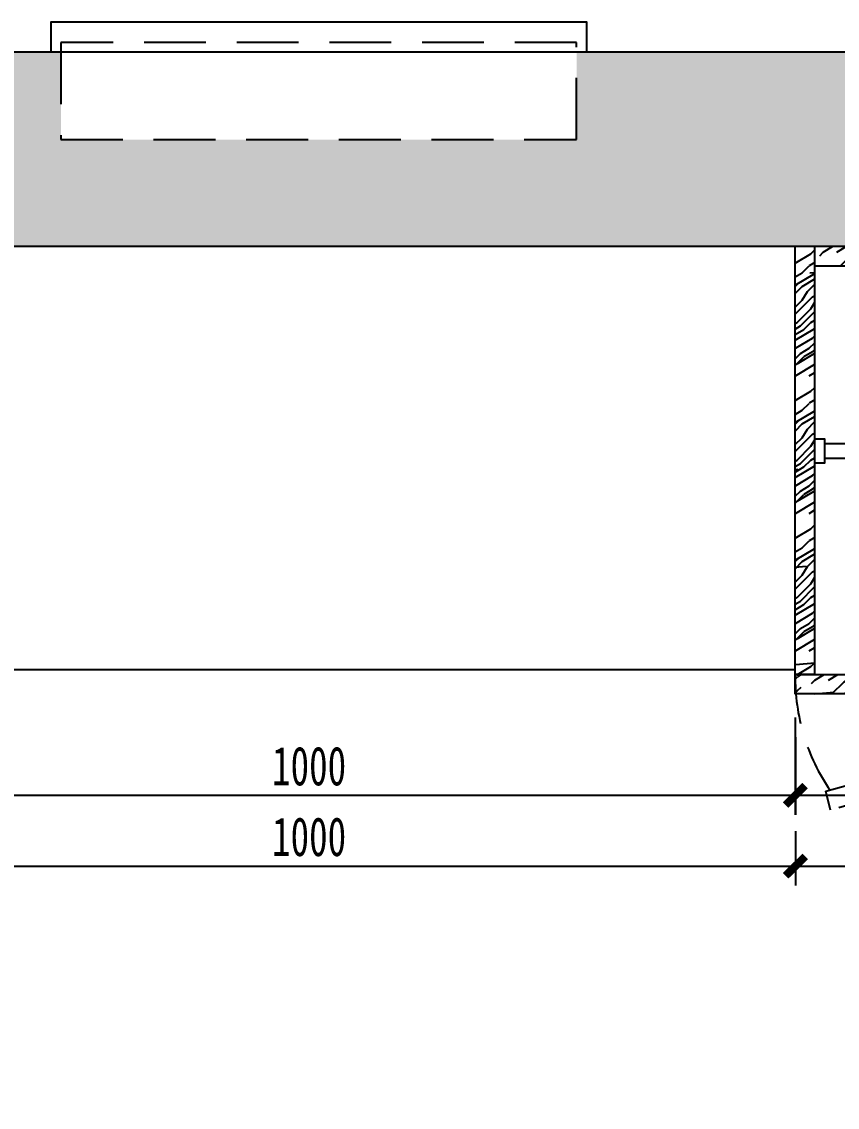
# Model space of a CAD drawing. Header units: millimetres. Extents: x 3111864 to 3154170, y -3068724 to -3044687.
# Drawn here: x 3129841 to 3130679, y -3053292 to -3052176 of the extents above; entities that cross this region are included whole.
import ezdxf

# ---------------------------------------------------------------- set-up
doc = ezdxf.new("R2010")
doc.units = ezdxf.units.MM
doc.header["$LTSCALE"] = 500
doc.header["$MEASUREMENT"] = 0
doc.header["$PDMODE"] = 2
doc.linetypes.add('DASHED', pattern=[19.049999999999997, 12.7, -6.35])
doc.layers.get('0').update_dxf_attribs({"linetype": 'CONTINUOUS'})
doc.layers.get('DEFPOINTS').update_dxf_attribs({"linetype": 'CONTINUOUS'})
for name, color, linetype in [('A-土建墙（含管井、立管）', 6, 'CONTINUOUS'), ('D-节点填充', 250, 'CONTINUOUS'), ('D-节点尺寸', 5, 'CONTINUOUS'), ('D-造型细线', 146, 'CONTINUOUS'), ('E-立面填充', 250, 'CONTINUOUS'), ('P-活动家具', 146, 'CONTINUOUS')]:
    doc.layers.add(name, color=color, linetype=linetype)
doc.styles.add('DIM', font='SimSun.ttf', dxfattribs={"width": 0.7})
doc.dimstyles.new('20', dxfattribs={"dimscale": 20, "dimtxt": 2, "dimasz": 1, "dimexe": 1, "dimexo": 1, "dimgap": 0.5, "dimtad": 1, "dimdec": 0, "dimzin": 0, "dimdsep": 46, "dimtxsty": 'DIM', "dimblk": 'ARCHTICK', "dimcen": 0, "dimclrd": 5, "dimclre": 5, "dimclrt": 35, "dimadec": 0, "dimazin": 0, "dimtfac": 0.5, "dimtdec": 0, "dimtix": 1, "dimtmove": 2, "dimatfit": 2, "dimldrblk": 'A', "dimfxl": 0, "dimtolj": 1, "dimtzin": 0, "dimlwd": -1, "dimlwe": -1, "dimarcsym": 0})

# ---------------------------------------------------------------- blocks, each defined once
blk = doc.blocks.new('_ArchTick')
at = {"color": 0, "linetype": 'ByBlock', "const_width": 0.4}
blk.add_lwpolyline([(-0.5, -0.5), (0.5, 0.5)], dxfattribs=at)
blk = doc.blocks.new('*D938')
at = {"layer": 'D-节点尺寸', "color": 5, "ltscale": 0.15}
for p, q in [((3130635.983907571, -3052891.089244126), (3130635.983907571, -3052991.089244126)), ((3131096.491958571, -3052891.089244126), (3131096.491958571, -3052991.089244126)), ((3131096.491958571, -3052971.089244126), (3130635.983907571, -3052971.089244126))]:
    blk.add_line(p, q, dxfattribs=at)
at = {"layer": 'DEFPOINTS', "color": 0, "ltscale": 0.15}
for p in [(3130635.983907571, -3052846.789244127), (3131096.491958571, -3052846.78924413), (3130635.983907571, -3052971.089244126)]:
    blk.add_point(p, dxfattribs=at)
at = {"layer": 'D-节点尺寸', "color": 5, "ltscale": 0.15, "xscale": 20, "yscale": 20, "zscale": 20, "rotation": 180}
blk.add_blockref('_ArchTick', (3130635.983907571, -3052971.089244126), dxfattribs=at)
at = {"layer": 'D-节点尺寸', "color": 5, "ltscale": 0.15, "xscale": 20, "yscale": 20, "zscale": 20}
blk.add_blockref('_ArchTick', (3131096.491958571, -3052971.089244126), dxfattribs=at)
at = {"layer": 'D-节点尺寸', "color": 35, "ltscale": 0.15, "insert": (3130866.23793307, -3052941.089244126), "char_height": 40, "attachment_point": 5, "style": 'DIM'}
blk.add_mtext('\\A1;480', dxfattribs=at)
blk = doc.blocks.new('A')
for p, q in [((-1.435067392276323, 1.147654099946521), (-1.089590771724033, 1.437450103912851)), ((-1.435067392276323, 1.147654099946521), (-0.3688396396728422, 0)), ((-1.089590771724033, 1.437450103912851), (0, 0)), ((-0.3688396396728422, 3.638e-12), (-2.127066897330223, 0)), ((-1.435067392276323, -1.147654099946521), (-0.3688396396728422, 0)), ((-1.089590771724033, -1.437450103912851), (0, 0)), ((-1.435067392276323, -1.147654099946521), (-1.089590771724033, -1.437450103912851))]:
    blk.add_line(p, q)
for points in [[(-1.435067392276323, 1.147654099946521), (-1.089590771724033, 1.437450103912851), (-0.3688396396728422, 0), (0, 0)], [(-1.435067392276323, -1.147654099946521), (-1.089590771724033, -1.437450103912851), (-0.3688396396728422, 0), (0, 0)]]:
    blk.add_solid(points)
blk = doc.blocks.new('*D1024')
at = {"layer": 'D-节点尺寸', "color": 5, "ltscale": 0.15}
for p, q in [((3129636.491958564, -3052891.089244126), (3129636.491958564, -3052991.089244126)), ((3130636.083907571, -3052911.089244126), (3130636.083907571, -3052991.089244126)), ((3130636.083907571, -3052971.089244126), (3129636.491958564, -3052971.089244126))]:
    blk.add_line(p, q, dxfattribs=at)
at = {"layer": 'DEFPOINTS', "color": 0, "ltscale": 0.15}
for p in [(3129636.491958564, -3052846.823949705), (3130636.083907571, -3052891.089244126), (3129636.491958564, -3052971.089244126)]:
    blk.add_point(p, dxfattribs=at)
at = {"layer": 'D-节点尺寸', "color": 5, "ltscale": 0.15, "xscale": 20, "yscale": 20, "zscale": 20, "rotation": 180}
blk.add_blockref('_ArchTick', (3129636.491958564, -3052971.089244126), dxfattribs=at)
at = {"layer": 'D-节点尺寸', "color": 5, "ltscale": 0.15, "xscale": 20, "yscale": 20, "zscale": 20}
blk.add_blockref('_ArchTick', (3130636.083907571, -3052971.089244126), dxfattribs=at)
at = {"layer": 'D-节点尺寸', "color": 35, "ltscale": 0.15, "insert": (3130136.287933067, -3052941.089244126), "char_height": 40, "attachment_point": 5, "style": 'DIM'}
blk.add_mtext('\\A1;1000', dxfattribs=at)
blk = doc.blocks.new('*D946')
at = {"layer": 'D-节点尺寸', "color": 5, "ltscale": 0.15}
for p, q in [((3129636.491958565, -3053007.804195075), (3129636.491958565, -3053063.775076963)), ((3130636.083907571, -3053007.804195075), (3130636.083907571, -3053063.775076963)), ((3129636.491958565, -3053043.775076963), (3130636.083907571, -3053043.775076963))]:
    blk.add_line(p, q, dxfattribs=at)
at = {"layer": 'DEFPOINTS', "color": 0, "ltscale": 0.15}
for p in [(3129636.491958565, -3052987.804195075), (3130636.083907571, -3052987.804195075), (3130636.083907571, -3053043.775076963)]:
    blk.add_point(p, dxfattribs=at)
at = {"layer": 'D-节点尺寸', "color": 5, "ltscale": 0.15, "xscale": 20, "yscale": 20, "zscale": 20, "rotation": 180}
blk.add_blockref('_ArchTick', (3129636.491958565, -3053043.775076963), dxfattribs=at)
at = {"layer": 'D-节点尺寸', "color": 5, "ltscale": 0.15, "xscale": 20, "yscale": 20, "zscale": 20}
blk.add_blockref('_ArchTick', (3130636.083907571, -3053043.775076963), dxfattribs=at)
at = {"layer": 'D-节点尺寸', "color": 35, "ltscale": 0.15, "insert": (3130136.287933067, -3053013.775076963), "char_height": 40, "attachment_point": 5, "style": 'DIM'}
blk.add_mtext('\\A1;1000', dxfattribs=at)
blk = doc.blocks.new('*D947')
at = {"layer": 'D-节点尺寸', "color": 5, "ltscale": 0.15}
for p, q in [((3130636.083907571, -3053027.804195075), (3130636.083907571, -3053063.775076963)), ((3131136.491958576, -3053027.804195069), (3131136.491958576, -3053063.775076963)), ((3130636.083907571, -3053043.775076963), (3131136.491958576, -3053043.775076963))]:
    blk.add_line(p, q, dxfattribs=at)
at = {"layer": 'DEFPOINTS', "color": 0, "ltscale": 0.15}
for p in [(3130636.083907571, -3053007.804195075), (3131136.491958576, -3053007.804195069), (3131136.491958576, -3053043.775076963)]:
    blk.add_point(p, dxfattribs=at)
at = {"layer": 'D-节点尺寸', "color": 5, "ltscale": 0.15, "xscale": 20, "yscale": 20, "zscale": 20, "rotation": 180}
blk.add_blockref('_ArchTick', (3130636.083907571, -3053043.775076963), dxfattribs=at)
at = {"layer": 'D-节点尺寸', "color": 5, "ltscale": 0.15, "xscale": 20, "yscale": 20, "zscale": 20}
blk.add_blockref('_ArchTick', (3131136.491958576, -3053043.775076963), dxfattribs=at)
at = {"layer": 'D-节点尺寸', "color": 35, "ltscale": 0.15, "insert": (3130886.287933073, -3053013.775076963), "char_height": 40, "attachment_point": 5, "style": 'DIM'}
blk.add_mtext('\\A1;500', dxfattribs=at)

msp = doc.modelspace()

# ---------------------------------------------------------------- hatches: boundary and pattern name
at = {"layer": 'D-节点填充', "ltscale": 0.15}
h = msp.add_hatch(dxfattribs=at)
h.set_pattern_fill('PANEL', color=256, scale=100, angle=45, style=0, pattern_type=2)
h.set_pattern_definition([(5.000000000009099, (3130635.983907571, -3052836.690943553), (-8.715574274769061, 99.61946980917426), [20, -30, 10, -40]), (45, (3130683.713615301, -3052785.425701917), (-70.71067811865474, 70.71067811865476), [20, -80]), (45, (3130673.107013583, -3052788.961235823), (-70.71067811865474, 70.71067811865476), [10, -90]), (45, (3130632.448373665, -3052826.084341835), (-70.71067811865474, 70.71067811865476), [5, -70, 5, -20]), (45, (3130653.6615771, -3052797.800070588), (-70.71067811865474, 70.71067811865476), [20, -30, 5, -45]), (45, (3130634.216140618, -3052813.709973164), (-70.71067811865474, 70.71067811865476), [15, -85]), (45, (3130650.126043194, -3052794.264536682), (-70.71067811865474, 70.71067811865476), [30, -70]), (45, (3130627.145072806, -3052813.709973164), (-70.71067811865474, 70.71067811865476), [20, -80]), (45, (3130653.6615771, -3052783.657934964), (-70.71067811865474, 70.71067811865476), [50, -50]), (45, (3130628.912839759, -3052801.335604494), (-70.71067811865474, 70.71067811865476), [10, -30, 20, -40]), (45, (3130676.642547489, -3052750.070362858), (-70.71067811865474, 70.71067811865476), [20, -80]), (45, (3130660.732644912, -3052762.444731528), (-70.71067811865474, 70.71067811865476), [10, -90]), (45, (3130644.822742335, -3052774.819100199), (-70.71067811865474, 70.71067811865476), [10, -90]), (45, (3130607.699636323, -3052808.406672305), (-70.71067811865474, 70.71067811865476), [20, -80]), (45, (3130641.28720843, -3052771.283566293), (-70.71067811865474, 70.71067811865476), [20, -80]), (45, (3130637.751674524, -3052767.748032387), (-70.71067811865474, 70.71067811865476), [20, -20, 20, -40]), (45, (3130620.074004994, -3052778.354634105), (-70.71067811865474, 70.71067811865476), [10, -50, 20, -20]), (45, (3130632.448373665, -3052762.444731528), (-70.71067811865474, 70.71067811865476), [30, -70]), (45, (3130628.912839759, -3052758.909197622), (-70.71067811865474, 70.71067811865476), [20, -80]), (45, (3130598.860801558, -3052785.425701917), (-70.71067811865474, 70.71067811865476), [30, -40, 10, -20]), (45, (3130595.325267653, -3052781.890168011), (-70.71067811865474, 70.71067811865476), [50, -50]), (45, (3130635.983907571, -3052737.695994187), (-70.71067811865474, 70.71067811865476), [10, -90]), (45, (3130613.002937182, -3052757.141430669), (-70.71067811865474, 70.71067811865476), [20, -80]), (45, (3130597.093034605, -3052769.51579934), (-70.71067811865474, 70.71067811865476), [10, -40, 10, -40]), (45, (3130588.254199841, -3052774.819100199), (-70.71067811865474, 70.71067811865476), [10, -30, 20, -40]), (45, (3130600.628568511, -3052758.909197622), (-70.71067811865474, 70.71067811865476), [10, -50, 10, -30]), (45, (3130613.002937182, -3052742.999295046), (-70.71067811865474, 70.71067811865476), [30, -70]), (45, (3130581.183132029, -3052767.748032387), (-70.71067811865474, 70.71067811865476), [20, -80]), (45, (3130614.770704135, -3052730.624926375), (-70.71067811865474, 70.71067811865476), [10, -90]), (45, (3130627.145072806, -3052714.715023798), (-70.71067811865474, 70.71067811865476), [10, -90]), (59.03624347, (3130680.178081395, -3052781.890168011), (70.71067811922285, 70.71067811405094), [10.3, -402.0105526]), (59.03624347, (3130671.33924663, -3052758.909197622), (70.71067811922285, 70.71067811405094), [10.3, -402.0105526]), (59.03624347, (3130621.841771947, -3052723.553858563), (70.71067811922285, 70.71067811405094), [10.3, -402.0105526]), (59.03624347, (3130627.145072806, -3052771.283566293), (70.71067811922285, 70.71067811405094), [10.3, -402.0105526]), (59.03624347, (3130630.680606712, -3052746.534828952), (70.71067811922285, 70.71067811405094), [10.3, -402.0105526]), (59.03624347, (3130643.054975383, -3052744.767061999), (70.71067811922285, 70.71067811405094), [10.3, -402.0105526]), (59.03624347, (3130595.325267653, -3052767.748032387), (70.71067811922285, 70.71067811405094), [10.3, -402.0105526]), (59.03624347, (3130627.145072806, -3052742.999295046), (70.71067811922285, 70.71067811405094), [10.3, -402.0105526]), (59.03624347, (3130667.803712724, -3052755.373663716), (70.71067811922285, 70.71067811405094), [20.6, -391.7105526]), (59.03624347, (3130655.429344053, -3052757.141430669), (70.71067811922285, 70.71067811405094), [20.6, -391.7105526]), (59.03624347, (3130651.893810147, -3052753.605896764), (70.71067811922285, 70.71067811405094), [20.6, -391.7105526]), (210.96375653, (3130653.6615771, -3052797.800070588), (-70.71067811405092, -70.71067811922286), [10.3, -20.6, 10.3, -371.1105526]), (210.96375653, (3130628.912839759, -3052801.335604494), (-70.71067811405092, -70.71067811922286), [10.3, -402.0105526]), (210.96375653, (3130597.093034605, -3052769.51579934), (-70.71067811405092, -70.71067811922286), [20.6, -391.7105526]), (239.03624347, (3130683.713615301, -3052785.425701917), (-70.71067811922286, -70.71067811405092), [10.3, -402.0105526]), (30.96375652999997, (3130697.855750924, -3052771.283566293), (70.71067811405098, 70.71067811922283), [10.3, -402.0105526]), (30.96375652999997, (3130651.893810147, -3052767.748032387), (70.71067811405098, 70.71067811922283), [10.3, -402.0105526]), (30.96375652999997, (3130653.6615771, -3052741.231528093), (70.71067811405098, 70.71067811922283), [10.3, -402.0105526]), (30.96375652999997, (3130620.074004994, -3052764.212498481), (70.71067811405098, 70.71067811922283), [10.3, -402.0105526]), (30.96375652999997, (3130604.164102417, -3052762.444731528), (70.71067811405098, 70.71067811922283), [10.3, -402.0105526]), (30.96375652999997, (3130607.699636323, -3052751.838129811), (70.71067811405098, 70.71067811922283), [10.3, -402.0105526]), (30.96375652999997, (3130620.074004994, -3052764.212498481), (70.71067811405098, 70.71067811922283), [10.3, -402.0105526]), (30.96375652999997, (3130630.680606712, -3052732.392693328), (70.71067811405098, 70.71067811922283), [41.2, -371.1105526]), (30.96375652999997, (3130635.983907571, -3052822.548807929), (70.71067811405098, 70.71067811922283), [41.2, -371.1105526]), (30.96375652999997, (3130637.751674524, -3052810.174439258), (70.71067811405098, 70.71067811922283), [41.2, -371.1105526]), (30.96375652999997, (3130641.28720843, -3052799.567837541), (70.71067811405098, 70.71067811922283), [10.3, -20.6, 20.6, -360.8105526]), (30.96375652999997, (3130635.983907571, -3052794.264536682), (70.71067811405098, 70.71067811922283), [20.6, -20.6, 20.6, -350.5105526]), (30.96375652999997, (3130621.841771947, -3052794.264536682), (70.71067811405098, 70.71067811922283), [41.2, -371.1105526]), (30.96375652999997, (3130609.467403276, -3052796.032303635), (70.71067811405098, 70.71067811922283), [41.2, -371.1105526]), (30.96375652999997, (3130605.93186937, -3052792.496769729), (70.71067811405098, 70.71067811922283), [41.2, -371.1105526]), (30.96375652999997, (3130634.216140618, -3052721.78609161), (70.71067811405098, 70.71067811922283), [10.3, -402.0105526]), (30.96376753000001, (3130634.216140618, -3052707.643955986), (70.710664538574, 70.71069169469718), [20.6, -391.7105526]), (30.96376753000001, (3130595.325267653, -3052753.605896764), (70.710664538574, 70.71069169469718), [20.6, -391.7105526]), (30.96375753000005, (3130650.126043194, -3052822.548807929), (70.71067687991676, 70.710679353357), [41.2, -371.1105526]), (30.96375753000005, (3130643.054975383, -3052730.624926375), (70.71067687991676, 70.710679353357), [30.9, -381.4105526]), (30.96375753000005, (3130655.429344053, -3052728.857159422), (70.71067687991676, 70.710679353357), [61.8, -350.5105526])])
h.paths.add_polyline_path([(3130655.983907571, -3052406.690943553), (3130635.983907571, -3052406.690943553), (3130635.984413908, -3052846.687976553), (3130655.983907571, -3052846.789244141)])
h.paths.add_polyline_path([(3131536.491958566, -3052406.690943553), (3131516.491958566, -3052406.690943553), (3131516.491958566, -3052846.789244116), (3131536.491958559, -3052846.789244116)])
h.paths.add_polyline_path([(3131516.491958566, -3052846.789244116), (3131516.491958566, -3052826.789244116), (3131096.491953578, -3052826.789244116), (3131096.491953578, -3052771.889237982), (3131076.491953578, -3052771.889237982), (3131076.491953577, -3052806.789244127), (3131076.491953578, -3052846.789244116)])
h = msp.add_hatch(dxfattribs=at)
h.set_pattern_fill('PANEL', color=256, scale=100, angle=45, style=0, pattern_type=2)
h.set_pattern_definition([(5.000000000009098, (3130805.983907571, -3052426.789244127), (-8.715574274769061, 99.61946980917426), [20, -30, 10, -40]), (45, (3130853.713615301, -3052375.524002491), (-70.71067811865474, 70.71067811865476), [20, -80]), (45, (3130843.107013583, -3052379.059536397), (-70.71067811865474, 70.71067811865476), [10, -90]), (45, (3130802.448373665, -3052416.18264241), (-70.71067811865474, 70.71067811865476), [5, -70, 5, -20]), (45, (3130823.6615771, -3052387.898371162), (-70.71067811865474, 70.71067811865476), [20, -30, 5, -45]), (45, (3130804.216140618, -3052403.808273739), (-70.71067811865474, 70.71067811865476), [15, -85]), (45, (3130820.126043194, -3052384.362837256), (-70.71067811865474, 70.71067811865476), [30, -70]), (45, (3130797.145072806, -3052403.808273739), (-70.71067811865474, 70.71067811865476), [20, -80]), (45, (3130823.6615771, -3052373.756235538), (-70.71067811865474, 70.71067811865476), [50, -50]), (45, (3130798.912839759, -3052391.433905068), (-70.71067811865474, 70.71067811865476), [10, -30, 20, -40]), (45, (3130846.642547489, -3052340.168663432), (-70.71067811865474, 70.71067811865476), [20, -80]), (45, (3130830.732644912, -3052352.543032103), (-70.71067811865474, 70.71067811865476), [10, -90]), (45, (3130814.822742335, -3052364.917400773), (-70.71067811865474, 70.71067811865476), [10, -90]), (45, (3130777.699636323, -3052398.50497288), (-70.71067811865474, 70.71067811865476), [20, -80]), (45, (3130811.28720843, -3052361.381866867), (-70.71067811865474, 70.71067811865476), [20, -80]), (45, (3130807.751674524, -3052357.846332962), (-70.71067811865474, 70.71067811865476), [20, -20, 20, -40]), (45, (3130790.074004994, -3052368.452934679), (-70.71067811865474, 70.71067811865476), [10, -50, 20, -20]), (45, (3130802.448373665, -3052352.543032103), (-70.71067811865474, 70.71067811865476), [30, -70]), (45, (3130798.912839759, -3052349.007498197), (-70.71067811865474, 70.71067811865476), [20, -80]), (45, (3130768.860801558, -3052375.524002491), (-70.71067811865474, 70.71067811865476), [30, -40, 10, -20]), (45, (3130765.325267653, -3052371.988468585), (-70.71067811865474, 70.71067811865476), [50, -50]), (45, (3130805.983907571, -3052327.794294761), (-70.71067811865474, 70.71067811865476), [10, -90]), (45, (3130783.002937182, -3052347.239731244), (-70.71067811865474, 70.71067811865476), [20, -80]), (45, (3130767.093034605, -3052359.614099914), (-70.71067811865474, 70.71067811865476), [10, -40, 10, -40]), (45, (3130758.254199841, -3052364.917400773), (-70.71067811865474, 70.71067811865476), [10, -30, 20, -40]), (45, (3130770.628568511, -3052349.007498197), (-70.71067811865474, 70.71067811865476), [10, -50, 10, -30]), (45, (3130783.002937182, -3052333.09759562), (-70.71067811865474, 70.71067811865476), [30, -70]), (45, (3130751.183132029, -3052357.846332962), (-70.71067811865474, 70.71067811865476), [20, -80]), (45, (3130784.770704135, -3052320.723226949), (-70.71067811865474, 70.71067811865476), [10, -90]), (45, (3130797.145072806, -3052304.813324372), (-70.71067811865474, 70.71067811865476), [10, -90]), (59.03624347, (3130850.178081395, -3052371.988468585), (70.71067811922285, 70.71067811405094), [10.3, -402.0105526]), (59.03624347, (3130841.33924663, -3052349.007498197), (70.71067811922285, 70.71067811405094), [10.3, -402.0105526]), (59.03624347, (3130791.841771947, -3052313.652159137), (70.71067811922285, 70.71067811405094), [10.3, -402.0105526]), (59.03624347, (3130797.145072806, -3052361.381866867), (70.71067811922285, 70.71067811405094), [10.3, -402.0105526]), (59.03624347, (3130800.680606712, -3052336.633129526), (70.71067811922285, 70.71067811405094), [10.3, -402.0105526]), (59.03624347, (3130813.054975383, -3052334.865362573), (70.71067811922285, 70.71067811405094), [10.3, -402.0105526]), (59.03624347, (3130765.325267653, -3052357.846332962), (70.71067811922285, 70.71067811405094), [10.3, -402.0105526]), (59.03624347, (3130797.145072806, -3052333.09759562), (70.71067811922285, 70.71067811405094), [10.3, -402.0105526]), (59.03624347, (3130837.803712724, -3052345.471964291), (70.71067811922285, 70.71067811405094), [20.6, -391.7105526]), (59.03624347, (3130825.429344053, -3052347.239731244), (70.71067811922285, 70.71067811405094), [20.6, -391.7105526]), (59.03624347, (3130821.893810147, -3052343.704197338), (70.71067811922285, 70.71067811405094), [20.6, -391.7105526]), (210.96375653, (3130823.6615771, -3052387.898371162), (-70.71067811405092, -70.71067811922286), [10.3, -20.6, 10.3, -371.1105526]), (210.96375653, (3130798.912839759, -3052391.433905068), (-70.71067811405092, -70.71067811922286), [10.3, -402.0105526]), (210.96375653, (3130767.093034605, -3052359.614099914), (-70.71067811405092, -70.71067811922286), [20.6, -391.7105526]), (239.03624347, (3130853.713615301, -3052375.524002491), (-70.71067811922286, -70.71067811405092), [10.3, -402.0105526]), (30.96375652999997, (3130867.855750924, -3052361.381866867), (70.71067811405098, 70.71067811922283), [10.3, -402.0105526]), (30.96375652999997, (3130821.893810147, -3052357.846332962), (70.71067811405098, 70.71067811922283), [10.3, -402.0105526]), (30.96375652999997, (3130823.6615771, -3052331.329828667), (70.71067811405098, 70.71067811922283), [10.3, -402.0105526]), (30.96375652999997, (3130790.074004994, -3052354.310799056), (70.71067811405098, 70.71067811922283), [10.3, -402.0105526]), (30.96375652999997, (3130774.164102417, -3052352.543032103), (70.71067811405098, 70.71067811922283), [10.3, -402.0105526]), (30.96375652999997, (3130777.699636323, -3052341.936430385), (70.71067811405098, 70.71067811922283), [10.3, -402.0105526]), (30.96375652999997, (3130790.074004994, -3052354.310799056), (70.71067811405098, 70.71067811922283), [10.3, -402.0105526]), (30.96375652999997, (3130800.680606712, -3052322.490993902), (70.71067811405098, 70.71067811922283), [41.2, -371.1105526]), (30.96375652999997, (3130805.983907571, -3052412.647108504), (70.71067811405098, 70.71067811922283), [41.2, -371.1105526]), (30.96375652999997, (3130807.751674524, -3052400.272739833), (70.71067811405098, 70.71067811922283), [41.2, -371.1105526]), (30.96375652999997, (3130811.28720843, -3052389.666138115), (70.71067811405098, 70.71067811922283), [10.3, -20.6, 20.6, -360.8105526]), (30.96375652999997, (3130805.983907571, -3052384.362837256), (70.71067811405098, 70.71067811922283), [20.6, -20.6, 20.6, -350.5105526]), (30.96375652999997, (3130791.841771947, -3052384.362837256), (70.71067811405098, 70.71067811922283), [41.2, -371.1105526]), (30.96375652999997, (3130779.467403276, -3052386.130604209), (70.71067811405098, 70.71067811922283), [41.2, -371.1105526]), (30.96375652999997, (3130775.93186937, -3052382.595070303), (70.71067811405098, 70.71067811922283), [41.2, -371.1105526]), (30.96375652999997, (3130804.216140618, -3052311.884392184), (70.71067811405098, 70.71067811922283), [10.3, -402.0105526]), (30.96376753000001, (3130804.216140618, -3052297.74225656), (70.710664538574, 70.71069169469718), [20.6, -391.7105526]), (30.96376753000001, (3130765.325267653, -3052343.704197338), (70.710664538574, 70.71069169469718), [20.6, -391.7105526]), (30.96375753000005, (3130820.126043194, -3052412.647108504), (70.71067687991676, 70.710679353357), [41.2, -371.1105526]), (30.96375753000005, (3130813.054975383, -3052320.723226949), (70.71067687991676, 70.710679353357), [30.9, -381.4105526]), (30.96375753000005, (3130825.429344053, -3052318.955459996), (70.71067687991676, 70.710679353357), [61.8, -350.5105526])])
h.paths.add_polyline_path([(3131516.491958566, -3052406.789244127), (3130655.983907571, -3052406.789244129), (3130655.983907571, -3052426.789244127), (3131516.491958566, -3052426.789244127)])
h = msp.add_hatch(dxfattribs=at)
h.set_pattern_fill('PANEL', color=256, scale=100, angle=45, style=0, pattern_type=2)
h.set_pattern_definition([(5.000000000009099, (3130655.983907567, -3052866.789244143), (-8.715574274769061, 99.61946980917426), [20, -30, 10, -40]), (45, (3130703.713615297, -3052815.524002507), (-70.71067811865474, 70.71067811865476), [20, -80]), (45, (3130693.107013579, -3052819.059536413), (-70.71067811865474, 70.71067811865476), [10, -90]), (45, (3130652.448373661, -3052856.182642425), (-70.71067811865474, 70.71067811865476), [5, -70, 5, -20]), (45, (3130673.661577097, -3052827.898371178), (-70.71067811865474, 70.71067811865476), [20, -30, 5, -45]), (45, (3130654.216140614, -3052843.808273755), (-70.71067811865474, 70.71067811865476), [15, -85]), (45, (3130670.126043191, -3052824.362837272), (-70.71067811865474, 70.71067811865476), [30, -70]), (45, (3130647.145072802, -3052843.808273755), (-70.71067811865474, 70.71067811865476), [20, -80]), (45, (3130673.661577097, -3052813.756235554), (-70.71067811865474, 70.71067811865476), [50, -50]), (45, (3130648.912839755, -3052831.433905084), (-70.71067811865474, 70.71067811865476), [10, -30, 20, -40]), (45, (3130696.642547485, -3052780.168663448), (-70.71067811865474, 70.71067811865476), [20, -80]), (45, (3130680.732644909, -3052792.543032119), (-70.71067811865474, 70.71067811865476), [10, -90]), (45, (3130664.822742332, -3052804.917400789), (-70.71067811865474, 70.71067811865476), [10, -90]), (45, (3130627.69963632, -3052838.504972896), (-70.71067811865474, 70.71067811865476), [20, -80]), (45, (3130661.287208426, -3052801.381866883), (-70.71067811865474, 70.71067811865476), [20, -80]), (45, (3130657.75167452, -3052797.846332978), (-70.71067811865474, 70.71067811865476), [20, -20, 20, -40]), (45, (3130640.074004991, -3052808.452934695), (-70.71067811865474, 70.71067811865476), [10, -50, 20, -20]), (45, (3130652.448373661, -3052792.543032119), (-70.71067811865474, 70.71067811865476), [30, -70]), (45, (3130648.912839755, -3052789.007498213), (-70.71067811865474, 70.71067811865476), [20, -80]), (45, (3130618.860801555, -3052815.524002507), (-70.71067811865474, 70.71067811865476), [30, -40, 10, -20]), (45, (3130615.325267649, -3052811.988468601), (-70.71067811865474, 70.71067811865476), [50, -50]), (45, (3130655.983907567, -3052767.794294777), (-70.71067811865474, 70.71067811865476), [10, -90]), (45, (3130633.002937179, -3052787.23973126), (-70.71067811865474, 70.71067811865476), [20, -80]), (45, (3130617.093034602, -3052799.614099931), (-70.71067811865474, 70.71067811865476), [10, -40, 10, -40]), (45, (3130608.254199837, -3052804.917400789), (-70.71067811865474, 70.71067811865476), [10, -30, 20, -40]), (45, (3130620.628568508, -3052789.007498213), (-70.71067811865474, 70.71067811865476), [10, -50, 10, -30]), (45, (3130633.002937179, -3052773.097595636), (-70.71067811865474, 70.71067811865476), [30, -70]), (45, (3130601.183132025, -3052797.846332978), (-70.71067811865474, 70.71067811865476), [20, -80]), (45, (3130634.770704132, -3052760.723226965), (-70.71067811865474, 70.71067811865476), [10, -90]), (45, (3130647.145072802, -3052744.813324389), (-70.71067811865474, 70.71067811865476), [10, -90]), (59.03624347, (3130700.178081391, -3052811.988468601), (70.71067811922285, 70.71067811405094), [10.3, -402.0105526]), (59.03624347, (3130691.339246626, -3052789.007498213), (70.71067811922285, 70.71067811405094), [10.3, -402.0105526]), (59.03624347, (3130641.841771943, -3052753.652159153), (70.71067811922285, 70.71067811405094), [10.3, -402.0105526]), (59.03624347, (3130647.145072802, -3052801.381866883), (70.71067811922285, 70.71067811405094), [10.3, -402.0105526]), (59.03624347, (3130650.680606708, -3052776.633129542), (70.71067811922285, 70.71067811405094), [10.3, -402.0105526]), (59.03624347, (3130663.054975379, -3052774.865362589), (70.71067811922285, 70.71067811405094), [10.3, -402.0105526]), (59.03624347, (3130615.325267649, -3052797.846332978), (70.71067811922285, 70.71067811405094), [10.3, -402.0105526]), (59.03624347, (3130647.145072802, -3052773.097595636), (70.71067811922285, 70.71067811405094), [10.3, -402.0105526]), (59.03624347, (3130687.803712721, -3052785.471964307), (70.71067811922285, 70.71067811405094), [20.6, -391.7105526]), (59.03624347, (3130675.42934405, -3052787.23973126), (70.71067811922285, 70.71067811405094), [20.6, -391.7105526]), (59.03624347, (3130671.893810144, -3052783.704197354), (70.71067811922285, 70.71067811405094), [20.6, -391.7105526]), (210.96375653, (3130673.661577097, -3052827.898371178), (-70.71067811405092, -70.71067811922286), [10.3, -20.6, 10.3, -371.1105526]), (210.96375653, (3130648.912839755, -3052831.433905084), (-70.71067811405092, -70.71067811922286), [10.3, -402.0105526]), (210.96375653, (3130617.093034602, -3052799.614099931), (-70.71067811405092, -70.71067811922286), [20.6, -391.7105526]), (239.03624347, (3130703.713615297, -3052815.524002507), (-70.71067811922286, -70.71067811405092), [10.3, -402.0105526]), (30.96375652999997, (3130717.855750921, -3052801.381866883), (70.71067811405098, 70.71067811922283), [10.3, -402.0105526]), (30.96375652999997, (3130671.893810144, -3052797.846332978), (70.71067811405098, 70.71067811922283), [10.3, -402.0105526]), (30.96375652999997, (3130673.661577097, -3052771.329828683), (70.71067811405098, 70.71067811922283), [10.3, -402.0105526]), (30.96375652999997, (3130640.074004991, -3052794.310799072), (70.71067811405098, 70.71067811922283), [10.3, -402.0105526]), (30.96375652999997, (3130624.164102414, -3052792.543032119), (70.71067811405098, 70.71067811922283), [10.3, -402.0105526]), (30.96375652999997, (3130627.69963632, -3052781.936430401), (70.71067811405098, 70.71067811922283), [10.3, -402.0105526]), (30.96375652999997, (3130640.074004991, -3052794.310799072), (70.71067811405098, 70.71067811922283), [10.3, -402.0105526]), (30.96375652999997, (3130650.680606708, -3052762.490993918), (70.71067811405098, 70.71067811922283), [41.2, -371.1105526]), (30.96375652999997, (3130655.983907567, -3052852.647108519), (70.71067811405098, 70.71067811922283), [41.2, -371.1105526]), (30.96375652999997, (3130657.75167452, -3052840.272739849), (70.71067811405098, 70.71067811922283), [41.2, -371.1105526]), (30.96375652999997, (3130661.287208426, -3052829.666138131), (70.71067811405098, 70.71067811922283), [10.3, -20.6, 20.6, -360.8105526]), (30.96375652999997, (3130655.983907567, -3052824.362837272), (70.71067811405098, 70.71067811922283), [20.6, -20.6, 20.6, -350.5105526]), (30.96375652999997, (3130641.841771943, -3052824.362837272), (70.71067811405098, 70.71067811922283), [41.2, -371.1105526]), (30.96375652999997, (3130629.467403273, -3052826.130604225), (70.71067811405098, 70.71067811922283), [41.2, -371.1105526]), (30.96375652999997, (3130625.931869367, -3052822.595070319), (70.71067811405098, 70.71067811922283), [41.2, -371.1105526]), (30.96375652999997, (3130654.216140614, -3052751.884392201), (70.71067811405098, 70.71067811922283), [10.3, -402.0105526]), (30.96376753000001, (3130654.216140614, -3052737.742256577), (70.710664538574, 70.71069169469718), [20.6, -391.7105526]), (30.96376753000001, (3130615.325267649, -3052783.704197354), (70.710664538574, 70.71069169469718), [20.6, -391.7105526]), (30.96375753000005, (3130670.126043191, -3052852.647108519), (70.71067687991676, 70.710679353357), [41.2, -371.1105526]), (30.96375753000005, (3130663.054975379, -3052760.723226965), (70.71067687991676, 70.710679353357), [30.9, -381.4105526]), (30.96375753000005, (3130675.42934405, -3052758.955460012), (70.71067687991676, 70.710679353357), [61.8, -350.5105526])])
h.paths.add_polyline_path([(3131095.491958567, -3052866.78924413), (3130635.983907567, -3052866.789244141), (3130636.083907567, -3052846.789244141), (3131096.491958571, -3052846.789244141)])
at = {"layer": 'E-立面填充', "ltscale": 0.15}
h = msp.add_hatch(dxfattribs=at)
h.set_pattern_fill('ZIGZAG', color=256, scale=10, angle=315, style=0)
h.set_pattern_definition([(315, (3081457.284298191, -3028471.593454832), (44.90128060534576, -1.06581410364015e-14), [31.75, -31.75]), (45, (3081479.734938494, -3028494.044095135), (1.06581410364015e-14, 44.90128060534576), [31.75, -31.75])])
h.paths.add_polyline_path([(3131636.491958571, -3052206.789244127), (3130336.237933068, -3052206.789244127), (3130411.237933068, -3052206.789244127), (3130411.237933068, -3052296.789244128), (3129881.237933068, -3052296.789244128), (3129881.237933068, -3052206.789244127), (3129698.237933068, -3052206.789244127), (3129536.491958567, -3052206.789244127), (3129536.491958567, -3052406.789244127), (3130696.237933072, -3052406.789244127), (3130696.237933072, -3052316.789244126), (3131076.237933072, -3052316.789244126), (3131226.237933072, -3052316.789244126), (3131236.237933072, -3052406.789244127), (3131086.237933072, -3052406.789244127), (3131536.491958566, -3052406.789244127), (3131536.491958566, -3053006.789244096), (3131136.491958576, -3053006.789244096), (3131136.491958586, -3053291.789244096), (3131336.491958575, -3053291.789244096), (3131336.491958579, -3053206.789244096), (3131736.491958582, -3053206.789244096), (3131736.491958573, -3052306.789244127), (3131636.491958571, -3052306.789244127)])
h.paths.add_polyline_path([(3131736.491958572, -3052206.789244127), (3131636.491958571, -3052206.789244127), (3131636.491958571, -3052306.789244127), (3131736.491958573, -3052306.789244127)], flags=17)
h.paths.add_polyline_path([(3129136.491958567, -3052206.789244127), (3128454.447904335, -3052206.789244127), (3128454.447904335, -3052406.789244127), (3129136.491958567, -3052406.789244127)])

# ---------------------------------------------------------------- linework, layer by layer
at = {"layer": 'A-土建墙（含管井、立管）', "color": 251, "linetype": 'DASHED', "ltscale": 0.01}
msp.add_lwpolyline([(3130411.237933068, -3052196.789244128), (3129881.237933068, -3052196.789244128), (3129881.237933068, -3052296.789244128), (3130411.237933068, -3052296.789244128)], close=True, dxfattribs=at)
at = {"layer": 'A-土建墙（含管井、立管）', "color": 6}
for points in [[(3131736.491958582, -3053206.789244104), (3131736.491958572, -3052206.789244127), (3129536.49195857, -3052206.789244127)], [(3131536.491958566, -3052406.789244098), (3129536.491958567, -3052406.789244098)], [(3131536.491958568, -3052406.789244127), (3129536.49195857, -3052406.789244127)]]:
    msp.add_lwpolyline(points, dxfattribs=at)
at = {"layer": 'D-造型细线', "color": 3}
for p, q in [((3130635.983907571, -3052866.789244141), (3130635.983907571, -3052406.789244129)), ((3130655.983907571, -3052846.789244141), (3130655.983907571, -3052406.789244129)), ((3130655.983907567, -3052846.789244141), (3130635.983907567, -3052846.789244141))]:
    msp.add_line(p, q, dxfattribs=at)
at = {"layer": 'D-造型细线', "color": 251}
msp.add_line((3130635.983907571, -3052841.823949705), (3129636.491958564, -3052841.823949704), dxfattribs=at)
at = {"layer": 'D-造型细线', "color": 3}
for points in [[(3131516.491958566, -3052426.789244127), (3130655.983907571, -3052426.789244127)], [(3131095.491958567, -3052866.789244144), (3130635.983907567, -3052866.789244141), (3130636.083907567, -3052846.789244141), (3131095.491958567, -3052846.789244141)]]:
    msp.add_lwpolyline(points, dxfattribs=at)
at = {"layer": 'P-活动家具'}
for p, q in [((3130665.983907571, -3052609.289244128), (3131506.491958566, -3052609.289244127)), ((3130665.983907571, -3052624.289244128), (3131506.491958566, -3052624.289244127))]:
    msp.add_line(p, q, dxfattribs=at)
for points in [[(3130421.237933068, -3052206.789244127), (3129871.237933068, -3052206.789244127), (3129871.237933068, -3052175.505613043), (3130421.237933068, -3052175.505613043)], [(3130655.983907571, -3052604.289244128), (3130665.983907571, -3052604.289244128), (3130665.983907571, -3052629.289244128), (3130655.983907571, -3052629.289244128)]]:
    msp.add_lwpolyline(points, close=True, dxfattribs=at)
at = {"layer": 'P-活动家具', "color": 251, "linetype": 'DASHED', "ltscale": 0.008}
msp.add_lwpolyline([(3131096.491958567, -3052866.789244141), (3130671.995945121, -3052986.192178213), (3130667.19530597, -3052966.780528847), (3131095.775094704, -3052847.623716046)], close=True, dxfattribs=at)
msp.add_arc((3130839.137265102, -3052850.647645303), 203.191436642696, 178.8833846876939, 214.6560445541686, dxfattribs=at)

# ---------------------------------------------------------------- dimensions: what is measured, and where the dimension line sits
at = {"layer": 'D-节点尺寸', "ltscale": 0.15}
for base, p1, p2, picture, middle in [((3129636.491958564, -3052971.089244126), (3130636.083907571, -3052891.089244126), (3129636.491958564, -3052846.823949705), '*D1024', (3130136.287933067, -3052941.089244126)), ((3130636.083907571, -3053043.775076963), (3129636.491958565, -3052987.804195075), (3130636.083907571, -3052987.804195075), '*D946', (3130136.287933067, -3053013.775076963)), ((3131136.491958576, -3053043.775076963), (3130636.083907571, -3053007.804195075), (3131136.491958576, -3053007.804195069), '*D947', (3130886.287933073, -3053013.775076963))]:
    dim = msp.add_linear_dim(base=base, p1=p1, p2=p2, dimstyle='20', dxfattribs=at)
    dim.commit()
    dim.dimension.update_dxf_attribs({"geometry": picture, "text_midpoint": middle})
dim = msp.add_linear_dim(base=(3130635.983907571, -3052971.089244126), p1=(3131096.491958571, -3052846.78924413), p2=(3130635.983907571, -3052846.789244127), text='480', dimstyle='20', dxfattribs=at)
dim.commit()
dim.dimension.update_dxf_attribs({"geometry": '*D938', "text_midpoint": (3130866.23793307, -3052941.089244126)})

doc.saveas('drawing.dxf')
